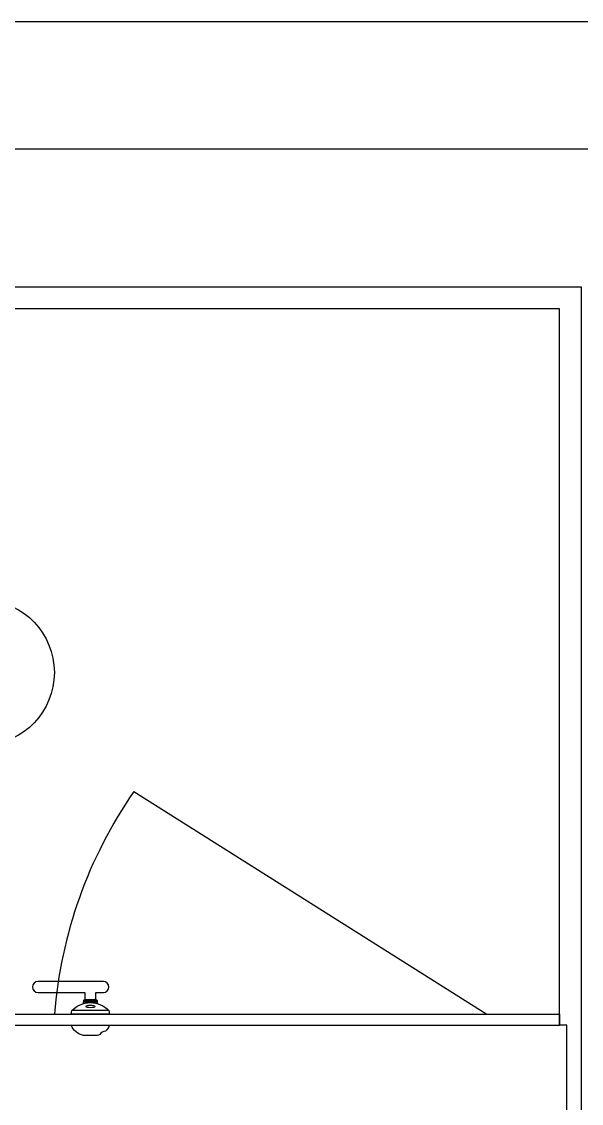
# Model space of a CAD drawing. Header units: millimetres. Extents: x -27104 to 125781, y -3376 to 46996.
# Drawn here: x 121426.3 to 121441.36, y 18993.19 to 19022.3 of the extents above; entities that cross this region are included whole.
import ezdxf

# ---------------------------------------------------------------- set-up
doc = ezdxf.new("R2010")
doc.units = ezdxf.units.MM
doc.header["$LTSCALE"] = 100
doc.header["$MEASUREMENT"] = 0
doc.layers.get('0').update_dxf_attribs({"linetype": 'CONTINUOUS'})
doc.layers.add('ELE9', color=9, linetype='CONTINUOUS')
doc.layers.add('TOI', color=12, linetype='CONTINUOUS')

# ---------------------------------------------------------------- blocks, each defined once
blk = doc.blocks.new('I2-샤워수전')
at = {"layer": 'TOI'}
blk.add_arc((-405, -105.0061), 100, 5.4548307, 354.5521911, dxfattribs=at)
blk = doc.blocks.new('ggtyu')
at = {"layer": 'ELE9', "color": 253}
for p, q in [((59854.315, 19001.582), (59863.82, 18995.591)), ((59851.973, 18996.178), (59853.002, 18996.178)), ((59853.002, 18996.178), (59853.002, 18995.982)), ((59853.002, 18995.982), (59852.953, 18995.953)), ((59852.953, 18995.953), (59853.344, 18995.953)), ((59852.953, 18995.923), (59852.953, 18995.875)), ((59853.648, 18995.689), (59852.65, 18995.689))]:
    blk.add_line(p, q, dxfattribs=at)
at = {"layer": 'ELE9', "color": 253, "ltscale": 0.1}
for points in [[(59785.565, 19022.295), (59916.153, 19022.295)], [(59740.079, 18986.689), (59740.079, 19018.872), (59900.404, 19018.872), (59900.404, 18968.788), (59896.687, 18968.788), (59896.687, 19015.155), (59870.08, 19015.155), (59870.08, 18972.506), (59881.036, 18972.506), (59881.036, 18968.788), (59866.363, 18968.788), (59866.363, 19015.155), (59839.756, 19015.155), (59839.756, 18972.506), (59850.712, 18972.506), (59850.712, 18968.788), (59839.756, 18968.788), (59839.756, 18964.778), (59836.039, 18964.778), (59836.039, 19015.155), (59743.796, 19015.155), (59743.796, 18986.689), (59740.079, 18986.689)], [(59865.972, 18971.332), (59865.972, 18995.297), (59865.776, 18995.297), (59865.776, 19014.568), (59840.343, 19014.568), (59840.343, 18995.297), (59840.148, 18995.297), (59840.148, 18972.897), (59851.103, 18972.897), (59851.103, 18971.332)]]:
    blk.add_lwpolyline(points, dxfattribs=at)
at = {"layer": 'ELE9', "color": 253}
blk.add_lwpolyline([(59853.344, 18995.875), (59853.344, 18995.923), (59852.953, 18995.923), (59853.344, 18995.923), (59853.344, 18995.953), (59853.296, 18995.982), (59853.002, 18995.982), (59853.296, 18995.982), (59853.296, 18996.178), (59853.501, 18996.178, 1), (59853.501, 18996.471), (59851.74, 18996.471, 1), (59851.74, 18996.178), (59851.985, 18996.178)], format="xyb", dxfattribs=at)
for points in [[(59852.63, 18995.591), (59852.65, 18995.689, -0.431373), (59853.648, 18995.689), (59853.667, 18995.591)], [(59853.667, 18995.297, -0.106445), (59853.555, 18995.138, 0.296117), (59853.406, 18995.045, -0.043036), (59853.33, 18995.023), (59852.968, 18995.023, -0.249566), (59852.63, 18995.297)]]:
    blk.add_lwpolyline(points, format="xyb", close=True, dxfattribs=at)
for points in [[(59840.343, 18995.297), (59840.343, 18995.591), (59865.776, 18995.591), (59865.776, 18995.297)], [(59840.343, 18995.297), (59865.776, 18995.297)]]:
    blk.add_lwpolyline(points, dxfattribs=at)
blk.add_arc((59864.432, 18994.604), 12.29, 145.4069, 175.3963, dxfattribs=at)
at = {"layer": 'ELE9', "color": 253, "extrusion": (0, 0, -1)}
blk.add_ellipse((59853.149, 18995.801), major_axis=(-0.127, 0), ratio=0.193008, dxfattribs=at)
at = {"layer": 'ELE9', "color": 253, "extrusion": (0, 0, -1), "xscale": 0.01956378461538462, "yscale": 0.01956378461538462, "zscale": -0.01956378461538462}
blk.add_blockref('I2-샤워수전', (-59842.3, 19006.84), dxfattribs=at)

msp = doc.modelspace()

# ---------------------------------------------------------------- block references
msp.add_blockref('ggtyu', (61575, 0))

doc.saveas('drawing.dxf')
